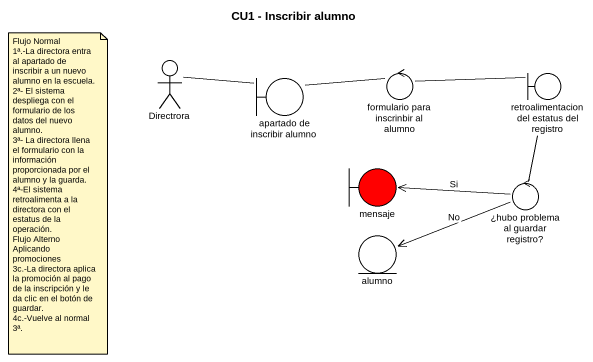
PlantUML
@startuml
title CU1 - Inscribir alumno
actor Directrora
control "formulario para inscrinbir al alumno" as formulario_para_inscrinbir
boundary "retroalimentacion del estatus del registro" as retroalimentacion_del
boundary "apartado de inscribir alumno" as apartado_de_inscribir_alumno
boundary mensaje #FF0000
control "¿hubo problema al guardar registro?" as hubo_problema_al_guardar
entity alumno
Directrora -right- apartado_de_inscribir_alumno
formulario_para_inscrinbir -right- retroalimentacion_del
retroalimentacion_del -- hubo_problema_al_guardar
apartado_de_inscribir_alumno -right- formulario_para_inscrinbir
hubo_problema_al_guardar -left-> mensaje : Si
hubo_problema_al_guardar -left-> alumno : No
note as N1
  Flujo Normal
  1ª.-La directora entra al apartado de inscribir a un nuevo alumno en la escuela.
  2ª- El sistema despliega con el formulario de los datos del nuevo alumno.
  3ª- La directora llena el formulario con la información proporcionada por el alumno y la guarda.
  4ª-El sistema retroalimenta a la directora con el estatus de la operación.
  Flujo Alterno
  Aplicando promociones
  3c.-La directora aplica la promoción al pago de la inscripción y le da clic en el botón de guardar.
  4c.-Vuelve al normal 3ª.
end note
@enduml
